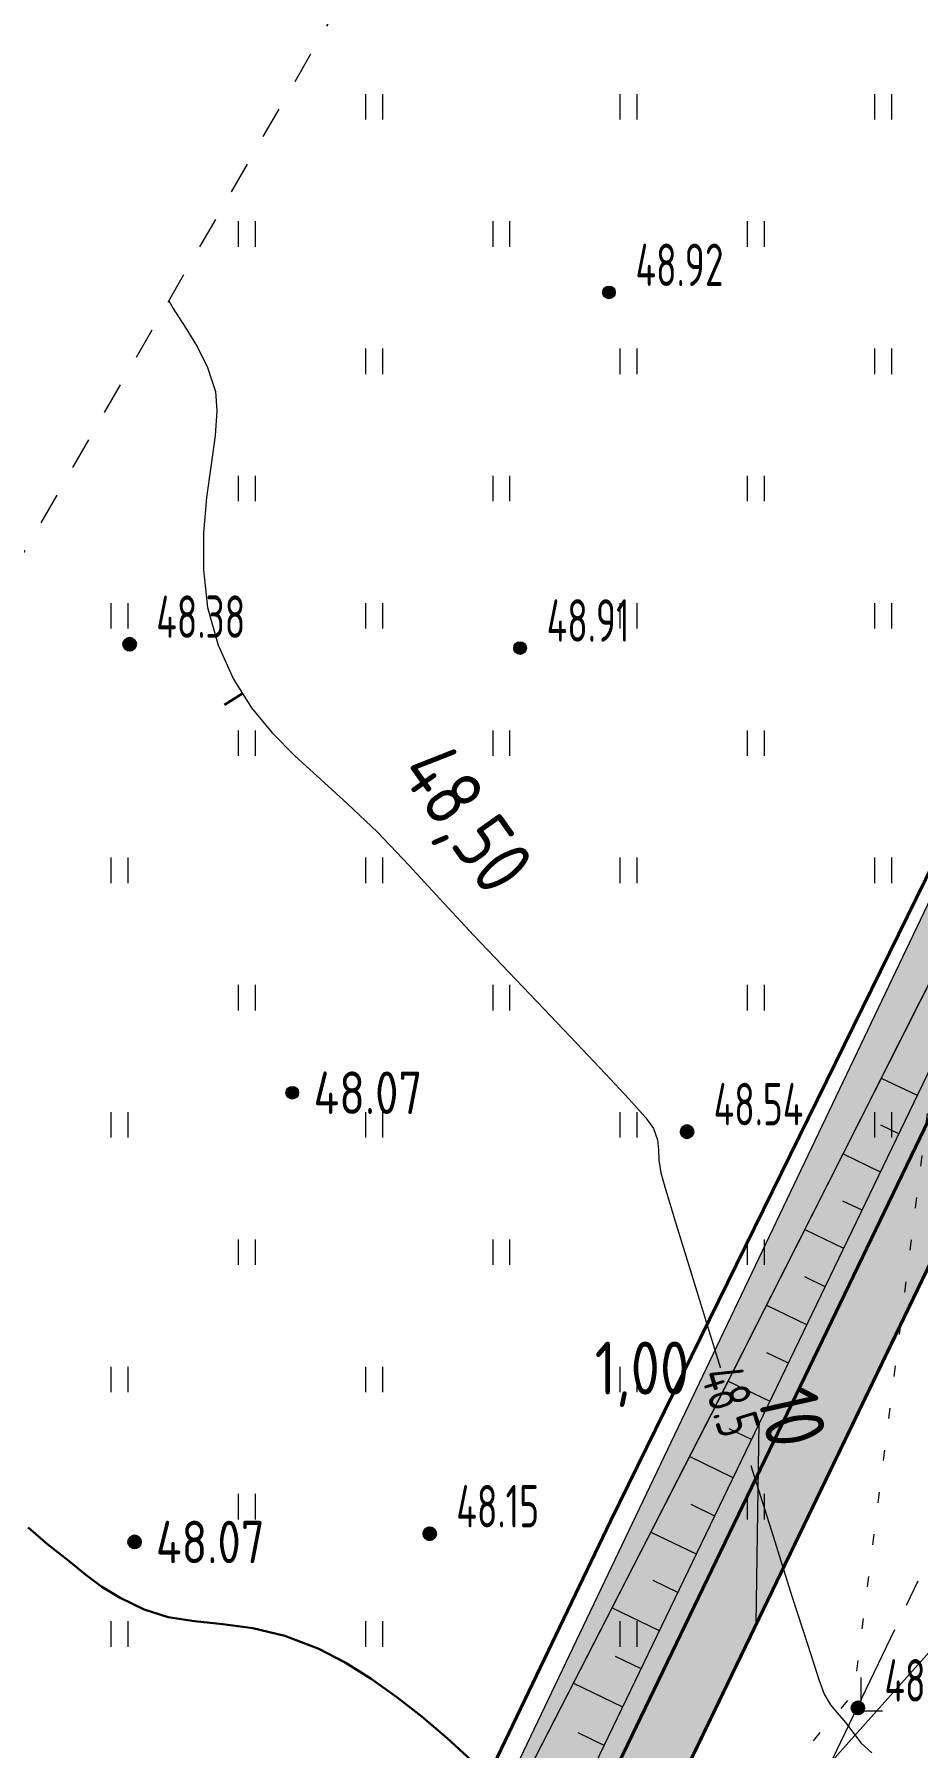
# Model space of a CAD drawing. Extents: x 1098675 to 1099684, y 381052 to 381453.
# Drawn here: x 1099176.99 to 1099197.81, y 381240.62 to 381281.01 of the extents above; entities that cross this region are included whole.
import ezdxf
from ezdxf.enums import TextEntityAlignment as Align

# ---------------------------------------------------------------- set-up
doc = ezdxf.new("R2010")
doc.units = 0
doc.header["$MEASUREMENT"] = 0
doc.set_wipeout_variables(frame=1)
doc.header["$PDMODE"] = 34
doc.header["$PDSIZE"] = -1
for name, pattern in [('500_189_2', [3, 1.5, -1.5]), ('500_366_2', [2, 0.5, -1.5]), ('CENTER2', [28.575, 19.05, -3.175, 3.175, -3.175])]:
    doc.linetypes.add(name, pattern=pattern)
doc.layers.get('Defpoints').update_dxf_attribs({"color": 252, "linetype": 'CONTINUOUS'})
for name, color, linetype, lineweight in [('Горизонтали', 32, 'CONTINUOUS', 15), ('ГП', 7, 'CONTINUOUS', 20), ('ГП-ВП', 7, 'CONTINUOUS', 20), ('ГП-ВП вар.1', 7, 'CONTINUOUS', 0), ('ГП-площади', 252, 'CONTINUOUS', 0), ('ГП_БЛАГОУСТРОЙСТВО_озеленение', 73, 'CONTINUOUS', 5), ('ГП_БЛАГОУСТРОЙСТВО_проезд', 7, 'CONTINUOUS', 40), ('ГП_ГРАНИЦА_проект работ', 12, 'МИП_Граница_работ', 40), ('ГП_ТЕКСТ_размеры', 7, 'CONTINUOUS', 5), ('Съемка', 253, 'CONTINUOUS', 20), ('Тропа обхода предв.', 7, 'CONTINUOUS', 0)]:
    doc.layers.add(name, color=color, linetype=linetype, lineweight=lineweight)
doc.layers.add('Территория ПС Мелитопольская$0$0.4 Тропа обхода', color=8, linetype='CONTINUOUS')
doc.styles.add('GOST 2.304', font='GOST2304A.ttf', dxfattribs={"height": 1.25})
doc.styles.add('TOPO_D431', font='GOST2304A.ttf')
doc.styles.add('ГОСТ', font='GOST2304A.ttf', dxfattribs={"height": 2.5})
doc.styles.add('ГОСТ 2.304', font='GOST2304A.ttf')
doc.linetypes.add('МИП_Граница_работ', pattern='A,10,-1.197667,[133,ltypeshp,S=0.35,R=0,X=0,Y=0],-0.044784,[133,ltypeshp,S=0.3,R=0,X=0,Y=0],-0.054403,[133,ltypeshp,S=0.24,R=0,X=0,Y=0],-0.071522,[133,ltypeshp,S=0.17,R=0,X=0,Y=0],-0.071361,[133,ltypeshp,S=0.1,R=0,X=0,Y=0],-1.662597,[133,ltypeshp,S=0.35,R=0,X=0,Y=0],-0.044784,[133,ltypeshp,S=0.3,R=0,X=0,Y=0],-0.054403,[133,ltypeshp,S=0.24,R=0,X=0,Y=0],-0.071522,[133,ltypeshp,S=0.17,R=0,X=0,Y=0],-0.071361,[133,ltypeshp,S=0.1,R=0,X=0,Y=0],-1.655597', length=15.000001)
doc.dimstyles.new('ISO-25', dxfattribs={"dimtxt": 1.5, "dimasz": 1.5, "dimexe": 1.25, "dimexo": 0, "dimtad": 1, "dimtxsty": 'TOPO_D431', "dimcen": 2.5, "dimazin": 0, "dimtfac": 1, "dimtmove": 0, "dimatfit": 3, "dimfxl": 1, "dimarcsym": 0})

# ---------------------------------------------------------------- blocks, each defined once
blk = doc.blocks.new('Территория ПС Мелитопольская')
at = {"layer": 'Территория ПС Мелитопольская$0$0.4 Тропа обхода'}
blk.add_lwpolyline([(608156, 516850), (575372, 442104)], dxfattribs=at)
blk = doc.blocks.new('*D138')
at = {"layer": 'Defpoints', "color": 0, "linetype": 'Continuous', "lineweight": 60, "transparency": 16777216}
for p in [(1099225.198, 381294.533), (1099235.993, 381289.338), (1099170.317, 381180.507)]:
    blk.add_point(p, dxfattribs=at)
at = {"layer": 'ГП_ТЕКСТ_размеры', "color": 0, "linetype": 'Continuous', "lineweight": -2, "transparency": 16777216}
for p, q in [((1099225.198, 381294.533), (1099237.119, 381288.796)), ((1099181.761, 381176.663), (1099235.342, 381287.986)), ((1099170.317, 381180.507), (1099182.237, 381174.769))]:
    blk.add_line(p, q, dxfattribs=at)
at = {"layer": 'ГП_ТЕКСТ_размеры', "color": 0, "linetype": 'Continuous', "lineweight": 60, "transparency": 16777216}
for points in [[(1099235.117, 381288.095), (1099235.567, 381287.878), (1099235.993, 381289.338)], [(1099181.536, 381176.771), (1099181.987, 381176.554), (1099181.111, 381175.311)]]:
    blk.add_solid(points, dxfattribs=at)
at = {"layer": 'ГП_ТЕКСТ_размеры', "color": 0, "linetype": 'Continuous', "transparency": 16777216, "insert": (1099207.756, 381234.103), "char_height": 1.5, "attachment_point": 5, "rotation": 64.2981, "style": 'TOPO_D431'}
blk.add_mtext('126,55', dxfattribs=at)
blk = doc.blocks.new('*D195')
at = {"layer": 'Defpoints', "color": 0, "linetype": 'Continuous', "lineweight": 60, "transparency": 16777216}
for p in [(1099222.661, 381303.002), (1099161.626, 381172.542), (1099158.899, 381170.684), (1099158.183, 381169.199), (1099167.214, 381166.677)]:
    blk.add_point(p, dxfattribs=at)
at = {"layer": 'ГП_ТЕКСТ_размеры', "color": 0, "linetype": 'Continuous', "lineweight": -2, "transparency": 16777216}
blk.add_arc((1099158.899, 381170.684), 3.3, 0.5443, 37.9984, dxfattribs=at)
at = {"layer": 'ГП_ТЕКСТ_размеры', "color": 0, "linetype": 'Continuous', "lineweight": 60, "transparency": 16777216}
for points in [[(1099161.342, 381172.521), (1099161.656, 381172.91), (1099160.331, 381173.656)], [(1099162.442, 381170.66), (1099161.955, 381170.769), (1099161.871, 381169.251)]]:
    blk.add_solid(points, dxfattribs=at)
at = {"layer": 'ГП_ТЕКСТ_размеры', "color": 0, "linetype": 'Continuous', "lineweight": 30, "transparency": 16777216, "insert": (1099163.479, 381172.078), "char_height": 1.5, "attachment_point": 5, "rotation": 286.9261, "style": 'TOPO_D431'}
blk.add_mtext('90,00°', dxfattribs=at)
blk = doc.blocks.new('откос 6')
at = {"layer": 'ГП_БЛАГОУСТРОЙСТВО_проезд', "color": 7, "linetype": 'Continuous', "lineweight": 20, "elevation": 100.255}
for points in [[(1099208.176, 381431.737), (1099205.682, 381427.615), (1099195.695, 381407.235), (1099183.931, 381383.945), (1099173.685, 381363.979), (1099163.289, 381341.508), (1099153.454, 381319.807), (1099149.902, 381312.174), (1099148.994, 381308.923)], [(1099208.176, 381431.737), (1099148.994, 381308.923)]]:
    blk.add_lwpolyline(points, dxfattribs=at)
at = {"layer": 'ГП_БЛАГОУСТРОЙСТВО_проезд', "color": 7, "linetype": 'Continuous', "lineweight": 20}
for points in [[(1099187.79, 381391.585), (1099188.632, 381391.18)], [(1099187.77, 381390.485), (1099188.198, 381390.279)], [(1099186.889, 381389.8), (1099187.764, 381389.378)], [(1099186.875, 381388.696), (1099187.33, 381388.477)], [(1099185.987, 381388.014), (1099186.896, 381387.576)], [(1099185.981, 381386.907), (1099186.462, 381386.675)], [(1099185.085, 381386.229), (1099186.028, 381385.775)], [(1099185.087, 381385.118), (1099185.594, 381384.874)], [(1099184.183, 381384.443), (1099185.16, 381383.973)], [(1099184.193, 381383.329), (1099184.725, 381383.072)], [(1099183.273, 381382.662), (1099184.291, 381382.171)], [(1099183.298, 381381.54), (1099183.857, 381381.27)], [(1099182.359, 381380.882), (1099183.423, 381380.369)], [(1099182.404, 381379.75), (1099182.989, 381379.469)], [(1099181.446, 381379.102), (1099182.555, 381378.568)], [(1099181.518, 381377.957), (1099182.121, 381377.667)], [(1099180.533, 381377.322), (1099181.687, 381376.766)], [(1099180.64, 381376.16), (1099181.253, 381375.865)]]:
    blk.add_lwpolyline(points, dxfattribs=at)
blk = doc.blocks.new('Съемка')
at = {"layer": 'Съемка', "linetype": 'Continuous', "lineweight": 20}
h = blk.add_hatch(color=8, dxfattribs=at)
h.dxf.hatch_style = 1
edge = h.paths.add_edge_path()
edge.add_arc((1099190.533, 381274.924), 0.15, 0, 360)
h = blk.add_hatch(color=8, dxfattribs=at)
h.dxf.hatch_style = 1
edge = h.paths.add_edge_path()
edge.add_arc((1099190.533, 381274.924), 0.15, 0, 360)
at = {"layer": 'Съемка', "linetype": 'Continuous', "lineweight": -2}
h = blk.add_hatch(color=8, dxfattribs=at)
h.dxf.hatch_style = 1
edge = h.paths.add_edge_path()
edge.add_arc((1099179.236, 381266.629), 0.15, 0, 360)
h = blk.add_hatch(color=8, dxfattribs=at)
h.dxf.hatch_style = 1
edge = h.paths.add_edge_path()
edge.add_arc((1099179.236, 381266.629), 0.15, 0, 360)
at = {"layer": 'Съемка', "linetype": 'Continuous', "lineweight": 20}
h = blk.add_hatch(color=8, dxfattribs=at)
h.dxf.hatch_style = 1
edge = h.paths.add_edge_path()
edge.add_arc((1099188.439, 381266.54), 0.15, 0, 360)
h = blk.add_hatch(color=8, dxfattribs=at)
h.dxf.hatch_style = 1
edge = h.paths.add_edge_path()
edge.add_arc((1099188.439, 381266.54), 0.15, 0, 360)
h = blk.add_hatch(color=8, dxfattribs=at)
h.dxf.hatch_style = 1
edge = h.paths.add_edge_path()
edge.add_arc((1099183.068, 381256.058), 0.15, 0, 360)
at = {"layer": 'Съемка', "linetype": 'Continuous', "lineweight": -2}
h = blk.add_hatch(color=8, dxfattribs=at)
h.dxf.hatch_style = 1
edge = h.paths.add_edge_path()
edge.add_arc((1099192.375, 381255.14), 0.15, 0, 360)
h = blk.add_hatch(color=8, dxfattribs=at)
h.dxf.hatch_style = 1
edge = h.paths.add_edge_path()
edge.add_arc((1099192.375, 381255.14), 0.15, 0, 360)
h = blk.add_hatch(color=8, dxfattribs=at)
h.dxf.hatch_style = 1
edge = h.paths.add_edge_path()
edge.add_arc((1099179.352, 381245.469), 0.15, 0, 360)
h = blk.add_hatch(color=8, dxfattribs=at)
h.dxf.hatch_style = 1
edge = h.paths.add_edge_path()
edge.add_arc((1099186.31, 381245.662), 0.15, 0, 360)
h = blk.add_hatch(color=8, dxfattribs=at)
h.dxf.hatch_style = 1
edge = h.paths.add_edge_path()
edge.add_arc((1099186.31, 381245.662), 0.15, 0, 360)
h = blk.add_hatch(color=8, dxfattribs=at)
h.dxf.hatch_style = 1
edge = h.paths.add_edge_path()
edge.add_arc((1099196.401, 381241.556), 0.15, 0, 360)
h = blk.add_hatch(color=8, dxfattribs=at)
h.dxf.hatch_style = 1
edge = h.paths.add_edge_path()
edge.add_arc((1099196.401, 381241.556), 0.15, 0, 360)
at = {"layer": 'Съемка', "color": 8, "linetype": '500_189_2', "ltscale": 0.5, "flags": 128}
blk.add_lwpolyline([(1099133.523, 381194.224), (1099163.643, 381246.014), (1099184.903, 381282.974), (1099200.658, 381312.814), (1099205.993, 381322.639), (1099197.616, 381357.65), (1099220.018, 381393.616), (1099240.176, 381427.353), (1099262.933, 381417.085)], dxfattribs=at)
at = {"layer": 'Съемка', "color": 8, "linetype": '500_366_2', "lineweight": 20, "ltscale": 0.5, "flags": 128}
blk.add_lwpolyline([(1099198.563, 381201.384), (1099193.193, 381203.231), (1099184.908, 381224.542), (1099189.828, 381234.374), (1099196.307, 381241.894), (1099198.201, 381256.825), (1099201.935, 381263.39), (1099201.258, 381276.364), (1099207.286, 381289.088), (1099200.007, 381296.607), (1099194.259, 381300.694)], dxfattribs=at)
at = {"layer": 'Съемка', "color": 8, "linetype": 'Continuous', "lineweight": 20}
for points in [[(1099184.8, 381279), (1099184.8, 381279.6)], [(1099185.2, 381279), (1099185.2, 381279.6)], [(1099190.8, 381279), (1099190.8, 381279.6)], [(1099191.2, 381279), (1099191.2, 381279.6)], [(1099196.8, 381279), (1099196.8, 381279.6)], [(1099197.2, 381279), (1099197.2, 381279.6)], [(1099181.8, 381276), (1099181.8, 381276.6)], [(1099182.2, 381276), (1099182.2, 381276.6)], [(1099187.8, 381276), (1099187.8, 381276.6)], [(1099188.2, 381276), (1099188.2, 381276.6)], [(1099193.8, 381276), (1099193.8, 381276.6)], [(1099194.2, 381276), (1099194.2, 381276.6)], [(1099180.159, 381274.725), (1099180.19, 381274.667), (1099180.261, 381274.546), (1099180.386, 381274.349), (1099180.578, 381274.057), (1099180.832, 381273.637), (1099181.069, 381273.15), (1099181.256, 381272.585), (1099181.294, 381272.134), (1099181.247, 381271.553), (1099181.153, 381270.865), (1099181.05, 381270.092), (1099180.977, 381269.257), (1099180.972, 381268.383), (1099181.073, 381267.493), (1099181.319, 381266.608), (1099181.683, 381265.81), (1099182.109, 381265.134), (1099182.594, 381264.542), (1099183.136, 381263.993), (1099183.732, 381263.446), (1099184.38, 381262.863), (1099185.076, 381262.202), (1099185.817, 381261.423), (1099186.544, 381260.627), (1099187.343, 381259.773), (1099188.173, 381258.897), (1099188.994, 381258.036), (1099189.767, 381257.227), (1099190.452, 381256.504), (1099191.01, 381255.904), (1099191.4, 381255.463), (1099191.583, 381255.218), (1099191.678, 381254.947), (1099191.702, 381254.713), (1099191.709, 381254.468), (1099191.753, 381254.168), (1099191.863, 381253.786), (1099192.115, 381252.956), (1099192.476, 381251.779), (1099192.916, 381250.355), (1099193.404, 381248.784), (1099193.909, 381247.166), (1099194.4, 381245.602), (1099194.846, 381244.191), (1099195.217, 381243.033), (1099195.48, 381242.23), (1099195.605, 381241.88), (1099195.758, 381241.626), (1099195.913, 381241.44), (1099196.11, 381241.21), (1099196.302, 381240.951), (1099196.475, 381240.726), (1099196.729, 381240.496)], [(1099184.8, 381273), (1099184.8, 381273.6)], [(1099185.2, 381273), (1099185.2, 381273.6)], [(1099190.8, 381273), (1099190.8, 381273.6)], [(1099191.2, 381273), (1099191.2, 381273.6)], [(1099196.8, 381273), (1099196.8, 381273.6)], [(1099197.2, 381273), (1099197.2, 381273.6)], [(1099181.8, 381270), (1099181.8, 381270.6)], [(1099182.2, 381270), (1099182.2, 381270.6)], [(1099187.8, 381270), (1099187.8, 381270.6)], [(1099188.2, 381270), (1099188.2, 381270.6)], [(1099193.8, 381270), (1099193.8, 381270.6)], [(1099194.2, 381270), (1099194.2, 381270.6)], [(1099178.8, 381267), (1099178.8, 381267.6)], [(1099179.2, 381267), (1099179.2, 381267.6)], [(1099184.8, 381267), (1099184.8, 381267.6)], [(1099185.2, 381267), (1099185.2, 381267.6)], [(1099190.8, 381267), (1099190.8, 381267.6)], [(1099191.2, 381267), (1099191.2, 381267.6)], [(1099196.8, 381267), (1099196.8, 381267.6)], [(1099197.2, 381267), (1099197.2, 381267.6)], [(1099181.8, 381264), (1099181.8, 381264.6)], [(1099182.2, 381264), (1099182.2, 381264.6)], [(1099187.8, 381264), (1099187.8, 381264.6)], [(1099188.2, 381264), (1099188.2, 381264.6)], [(1099193.8, 381264), (1099193.8, 381264.6)], [(1099194.2, 381264), (1099194.2, 381264.6)], [(1099178.8, 381261), (1099178.8, 381261.6)], [(1099179.2, 381261), (1099179.2, 381261.6)], [(1099184.8, 381261), (1099184.8, 381261.6)], [(1099185.2, 381261), (1099185.2, 381261.6)], [(1099190.8, 381261), (1099190.8, 381261.6)], [(1099191.2, 381261), (1099191.2, 381261.6)], [(1099196.8, 381261), (1099196.8, 381261.6)], [(1099197.2, 381261), (1099197.2, 381261.6)], [(1099181.8, 381258), (1099181.8, 381258.6)], [(1099182.2, 381258), (1099182.2, 381258.6)], [(1099187.8, 381258), (1099187.8, 381258.6)], [(1099188.2, 381258), (1099188.2, 381258.6)], [(1099193.8, 381258), (1099193.8, 381258.6)], [(1099194.2, 381258), (1099194.2, 381258.6)], [(1099178.8, 381255), (1099178.8, 381255.6)], [(1099179.2, 381255), (1099179.2, 381255.6)], [(1099184.8, 381255), (1099184.8, 381255.6)], [(1099185.2, 381255), (1099185.2, 381255.6)], [(1099190.8, 381255), (1099190.8, 381255.6)], [(1099191.2, 381255), (1099191.2, 381255.6)], [(1099196.8, 381255), (1099196.8, 381255.6)], [(1099197.2, 381255), (1099197.2, 381255.6)], [(1099181.8, 381252), (1099181.8, 381252.6)], [(1099182.2, 381252), (1099182.2, 381252.6)], [(1099187.8, 381252), (1099187.8, 381252.6)], [(1099188.2, 381252), (1099188.2, 381252.6)], [(1099193.8, 381252), (1099193.8, 381252.6)], [(1099194.2, 381252), (1099194.2, 381252.6)], [(1099178.8, 381249), (1099178.8, 381249.6)], [(1099179.2, 381249), (1099179.2, 381249.6)], [(1099184.8, 381249), (1099184.8, 381249.6)], [(1099185.2, 381249), (1099185.2, 381249.6)], [(1099190.8, 381249), (1099190.8, 381249.6)], [(1099191.2, 381249), (1099191.2, 381249.6)], [(1099181.8, 381246), (1099181.8, 381246.6)], [(1099182.2, 381246), (1099182.2, 381246.6)], [(1099193.8, 381246), (1099193.8, 381246.6)], [(1099194.2, 381246), (1099194.2, 381246.6)], [(1099178.8, 381243), (1099178.8, 381243.6)], [(1099179.2, 381243), (1099179.2, 381243.6)], [(1099184.8, 381243), (1099184.8, 381243.6)], [(1099185.2, 381243), (1099185.2, 381243.6)], [(1099190.8, 381243), (1099190.8, 381243.6)], [(1099191.2, 381243), (1099191.2, 381243.6)]]:
    blk.add_lwpolyline(points, dxfattribs=at)
at = {"layer": 'Съемка', "color": 8, "linetype": 'Continuous', "lineweight": -2}
blk.add_lwpolyline([(1099181.896, 381265.472), (1099181.473, 381265.206)], dxfattribs=at)
at = {"layer": 'Съемка', "color": 8, "lineweight": 30, "ltscale": 0.5, "flags": 128}
blk.add_lwpolyline([(1099187.295, 381240.314), (1099186.717, 381240.842), (1099186.129, 381241.344), (1099185.531, 381241.814), (1099184.925, 381242.243), (1099184.313, 381242.624), (1099183.696, 381242.95), (1099182.894, 381243.26), (1099182.138, 381243.436), (1099181.428, 381243.532), (1099180.764, 381243.602), (1099180.146, 381243.7), (1099179.575, 381243.878), (1099179.01, 381244.149), (1099178.58, 381244.411), (1099178.205, 381244.691), (1099177.806, 381245.015), (1099177.304, 381245.412), (1099176.846, 381245.812)], dxfattribs=at)
at = {"layer": 'Съемка', "color": 8, "linetype": 'Continuous', "lineweight": 9, "flags": 128}
blk.add_lwpolyline([(1099196.979, 381241.478), (1099196.479, 381241.478), (1099196.479, 381242.278)], dxfattribs=at)
at = {"layer": 'Съемка', "color": 8, "linetype": 'Continuous', "lineweight": 20}
for centre in [(1099190.533, 381274.924), (1099190.533, 381274.924), (1099188.439, 381266.54), (1099188.439, 381266.54), (1099183.068, 381256.058)]:
    blk.add_circle(centre, 0.15, dxfattribs=at)
at = {"layer": 'Съемка', "color": 8, "linetype": 'Continuous', "lineweight": -2}
for centre in [(1099179.236, 381266.629), (1099179.236, 381266.629), (1099192.375, 381255.14), (1099192.375, 381255.14), (1099179.352, 381245.469), (1099186.31, 381245.662), (1099186.31, 381245.662), (1099196.401, 381241.556), (1099196.401, 381241.556)]:
    blk.add_circle(centre, 0.15, dxfattribs=at)
at = {"layer": 'Съемка', "color": 8, "lineweight": 30, "style": 'ГОСТ', "width": 0.8}
for s, p in [('48.92', (1099191.158, 381275.074)), ('48.38', (1099179.861, 381266.779)), ('48.91', (1099189.064, 381266.69)), ('48.54', (1099193, 381255.29)), ('48.15', (1099186.935, 381245.812)), ('48.53', (1099197.026, 381241.706))]:
    blk.add_text(s, height=1, dxfattribs=at).set_placement(p)
at = {"layer": 'Съемка', "color": 8, "linetype": 'Continuous', "lineweight": 30, "style": 'ГОСТ'}
for p in [(1099183.568, 381255.558), (1099179.852, 381244.969)]:
    blk.add_text('48.07', height=1, dxfattribs=at).set_placement(p)
at = {"color": 7, "true_color": 0xffffff}
blk.add_wipeout([(1099193.685, 381249.733), (1099194.4, 381247.434), (1099193.349, 381247.107), (1099192.635, 381249.406)], dxfattribs=at).dxf.layer = 'Съемка'
at = {"layer": 'Съемка', "color": 8, "linetype": 'Continuous', "lineweight": 30, "style": 'ГОСТ', "width": 0.8}
blk.add_text('48.5', height=1, rotation=287.2601, dxfattribs=at).set_placement((1099193.16, 381249.57), align=Align.MIDDLE_LEFT)
at = {"color": 7, "true_color": 0xffffff}
blk.add_wipeout([(1099193.685, 381249.733), (1099194.4, 381247.434), (1099193.349, 381247.107), (1099192.635, 381249.406)], dxfattribs=at).translate(0, 0, -2).dxf.layer = 'Горизонтали'
at = {"layer": 'Съемка', "color": 8, "linetype": 'Continuous', "lineweight": 30, "style": 'ГОСТ', "width": 0.8}
blk.add_text('48.5', height=1, rotation=287.2601, dxfattribs=at).set_placement((1099193.16, 381249.57, -2), align=Align.MIDDLE_LEFT)

msp = doc.modelspace()

# ---------------------------------------------------------------- block references
at = {"layer": 'Съемка', "color": 6, "lineweight": 30}
msp.add_blockref('Съемка', (0, 0), dxfattribs=at)

# ---------------------------------------------------------------- next in the draw order: hatches: boundary and pattern name
at = {"layer": 'ГП_БЛАГОУСТРОЙСТВО_озеленение', "linetype": 'Continuous'}
h = msp.add_hatch(dxfattribs=at)
h.set_pattern_fill('ANSI38', color=256, scale=3)
h.set_pattern_definition([(45, (248.8861, -117.7873), (-0.26516504294, 0.26516504294), []), (135, (248.8861, -117.7873), (-0.79549512883, 0.26516504294), [0.9375, -0.5625])])
h.paths.add_polyline_path([(1099155.165, 381170.672), (1099156.839, 381169.866), (1099218.493, 381297.768), (1099216.33, 381298.81)])
edge = h.paths.add_edge_path()
edge.add_arc((1099183.797, 381173.929), 12, 153.9905, 228.9341, ccw=False)
edge.add_line((1099173.013, 381179.191), (1099228.835, 381292.782))
edge.add_line((1099228.835, 381292.782), (1099226.59, 381293.872))
edge.add_line((1099226.59, 381293.872), (1099171.657, 381179.832))
edge.add_arc((1099183.794, 381173.929), 13.497, 154.0632, 236.4795)
edge.add_arc((1099183.794, 381173.929), 13.497, 236.4788, 244.5481)
edge.add_arc((1099045.954, 381235.282), 151.138, 330.88404, 331.44895)
edge.add_arc((1099181.96, 381171.053), 8.64, 225.5905, 247.9209, ccw=False)
at = {"layer": 'ГП_БЛАГОУСТРОЙСТВО_озеленение', "linetype": 'Continuous', "lineweight": 5, "ltscale": 1.5, "true_color": 0xcd6928}
h = msp.add_hatch(dxfattribs=at)
h.set_pattern_fill('HONEY', color=32, scale=2.5)
h.set_pattern_definition([(0, (106.69968, -5.35007), (0.46875, 0.27063293868), [0.3125, -0.625]), (120, (106.69968, -5.35007), (-0.46875, 0.27063293868), [0.3125, -0.625]), (60, (106.69968, -5.35007), (1e-16, 0.541265877365), [-0.625, 0.3125])])
h.paths.add_polyline_path([(1099219.826, 381297.117), (1099218.475, 381297.768), (1099218.425, 381297.666), (1099156.84, 381169.864), (1099158.184, 381169.198)])
h = msp.add_hatch(dxfattribs=at)
h.set_pattern_fill('HONEY', color=32, scale=2.5)
h.set_pattern_definition([(0, (215.9848, -39.44447), (0.46875, 0.27063293868), [0.3125, -0.625]), (120, (215.9848, -39.44447), (-0.46875, 0.27063293868), [0.3125, -0.625]), (60, (215.9848, -39.44447), (1e-16, 0.541265877365), [-0.625, 0.3125])])
edge = h.paths.add_edge_path()
edge.add_arc((1099183.878, 381173.987), 15.089, 157.272, 241.0422)
edge.add_line((1099176.572, 381160.784), (1099177.287, 381160.415))
edge.add_line((1099177.287, 381160.415), (1099177.994, 381161.742))
edge.add_line((1099177.994, 381161.742), (1099176.905, 381162.384))
edge.add_arc((1099183.887, 381174.026), 13.575, 157, 239.0467, ccw=False)
edge.add_line((1099171.391, 381179.33), (1099226.567, 381293.836))
edge.add_line((1099226.567, 381293.836), (1099225.186, 381294.492))
edge.add_line((1099225.186, 381294.492), (1099169.96, 381179.817))

# ---------------------------------------------------------------- next in the draw order: linework, layer by layer
at = {"layer": 'ГП', "color": 7, "linetype": 'CENTER2', "lineweight": 13, "ltscale": 0.2}
msp.add_line((1099160.886, 381167.897), (1099233.095, 381317.744), dxfattribs=at)
at = {"layer": 'ГП', "color": 45, "linetype": 'Continuous', "true_color": 0x9b7e46}
msp.add_line((1099218.473, 381297.768), (1099156.842, 381169.872), dxfattribs=at)
at = {"layer": 'ГП-ВП', "color": 7, "linetype": 'CENTER2', "lineweight": 13, "ltscale": 0.2}
msp.add_line((1099160.886, 381167.897), (1099225.363, 381301.7), dxfattribs=at)
at = {"layer": 'ГП-ВП вар.1', "color": 5, "linetype": 'Continuous', "lineweight": 20}
for points in [[(1099202.917, 381248.295), (1099188.607, 381232.257)], [(1099194.006, 381243.539), (1099194.074, 381248.286)]]:
    msp.add_lwpolyline(points, dxfattribs=at)
at = {"layer": 'ГП-площади', "color": 1, "linetype": 'Continuous', "lineweight": 40}
msp.add_lwpolyline([(1099158.184, 381169.199), (1099222.661, 381303.002)], dxfattribs=at)
msp.add_lwpolyline([(1099218.473, 381297.768), (1099219.825, 381297.117), (1099158.184, 381169.198), (1099156.842, 381169.872), (1099218.425, 381297.666)], close=True, dxfattribs=at)
at = {"layer": 'ГП-площади', "color": 1, "linetype": 'Continuous', "lineweight": 20}
msp.add_lwpolyline([(1099165.742, 381191.521), (1099167.394, 381195.165), (1099169.871, 381200.631), (1099172.349, 381206.098), (1099174.027, 381209.729), (1099176.546, 381215.175), (1099178.226, 381218.806), (1099179.906, 381222.437), (1099182.425, 381227.883), (1099182.848, 381228.798), (1099185.128, 381233.241), (1099188.782, 381240.361), (1099190.609, 381243.92), (1099193.346, 381249.262), (1099196.051, 381254.618), (1099198.757, 381259.975), (1099201.463, 381265.331), (1099204.168, 381270.688), (1099208.585, 381279.66), (1099211.226, 381285.048), (1099214.746, 381292.232), (1099214.845, 381292.433), (1099217.339, 381296.556), (1099158.157, 381173.741)], dxfattribs=at)
at = {"layer": 'ГП_БЛАГОУСТРОЙСТВО_озеленение', "linetype": 'Continuous'}
msp.add_lwpolyline([(1099216.329, 381298.81), (1099218.474, 381297.768), (1099156.839, 381169.866), (1099155.164, 381170.673), (1099216.329, 381298.81)], close=True, dxfattribs=at)
at = {"layer": 'ГП_БЛАГОУСТРОЙСТВО_озеленение', "color": 32, "linetype": 'Continuous', "lineweight": 5, "ltscale": 1.5, "true_color": 0xcd6928}
msp.add_lwpolyline([(1099218.475, 381297.768), (1099219.826, 381297.117), (1099158.184, 381169.198), (1099156.84, 381169.864), (1099218.425, 381297.666)], close=True, dxfattribs=at)
at = {"layer": 'ГП_БЛАГОУСТРОЙСТВО_проезд', "linetype": 'Continuous'}
msp.add_line((1099222.661, 381303.002), (1099158.183, 381169.199), dxfattribs=at)
at = {"layer": 'ГП_ГРАНИЦА_проект работ', "linetype": 'МИП_Граница_работ', "ltscale": 0.4}
msp.add_lwpolyline([(1099216.36, 381298.795), (1099202.66, 381270.59), (1099190.569, 381245.96), (1099154.333, 381170.404)], dxfattribs=at)

# ---------------------------------------------------------------- next in the draw order: block references
at = {"layer": 'ГП', "color": 1, "linetype": 'Continuous', "lineweight": 20}
msp.add_blockref('откос 6', (9.163, -135.182), dxfattribs=at)
at = {"layer": 'Тропа обхода предв.', "xscale": 0.001, "yscale": 0.001, "zscale": 0.001, "rotation": 357.9626094329727}
msp.add_blockref('Территория ПС Мелитопольская', (1098593.679, 380802.216), dxfattribs=at)

# ---------------------------------------------------------------- next in the draw order: texts
at = {"layer": 'ГП-ВП', "color": 5, "lineweight": 20, "insert": (1099186.699, 381264.437), "char_height": 1.4, "attachment_point": 1, "rotation": 305.3479, "style": 'ГОСТ 2.304'}
msp.add_mtext_dynamic_manual_height_columns('48,50', width=2.20093, gutter_width=4.5, heights=[0], dxfattribs=at)
msp.add_mtext_dynamic_manual_height_columns('48,50', width=2.20093, gutter_width=4.5, heights=[0], dxfattribs=at)
at = {"layer": 'ГП-ВП вар.1', "color": 5, "linetype": 'Continuous', "lineweight": 20, "insert": (1099195.389, 381249.211), "char_height": 1.4, "attachment_point": 1, "rotation": 282.654, "style": 'ГОСТ 2.304'}
msp.add_mtext_dynamic_manual_height_columns('10', width=2.20093, gutter_width=4.5, heights=[0], dxfattribs=at)
at = {"layer": 'ГП-площади', "color": 3, "lineweight": 20, "insert": (1099190.196, 381250.193), "char_height": 1.25, "width": 4.51737, "attachment_point": 1, "style": 'GOST 2.304'}
msp.add_mtext('1,00', dxfattribs=at)

# ---------------------------------------------------------------- next in the draw order: dimensions: what is measured, and where the dimension line sits
at = {"layer": 'ГП_ТЕКСТ_размеры', "color": 7, "linetype": 'Continuous', "lineweight": 30}
dim = msp.add_angular_dim_2l(base=(1099161.626, 381172.542), line1=((1099222.661, 381303.002), (1099158.183, 381169.199)), line2=((1099167.214, 381166.677), (1099158.899, 381170.684)), dimstyle='ISO-25', dxfattribs=at)
dim.commit()
dim.dimension.update_dxf_attribs({"geometry": '*D195', "text_midpoint": (1099162.056, 381171.644), "dimtype": 162})
at = {"layer": 'ГП_ТЕКСТ_размеры', "color": 7, "linetype": 'Continuous'}
dim = msp.add_linear_dim(base=(1099235.993, 381289.338), p1=(1099170.317, 381180.507), p2=(1099225.198, 381294.533), angle=64.2981, dimstyle='ISO-25', dxfattribs=at)
dim.commit()
dim.dimension.update_dxf_attribs({"geometry": '*D138', "text_midpoint": (1099209.097, 381233.458), "dimtype": 161})

doc.saveas('drawing.dxf')
